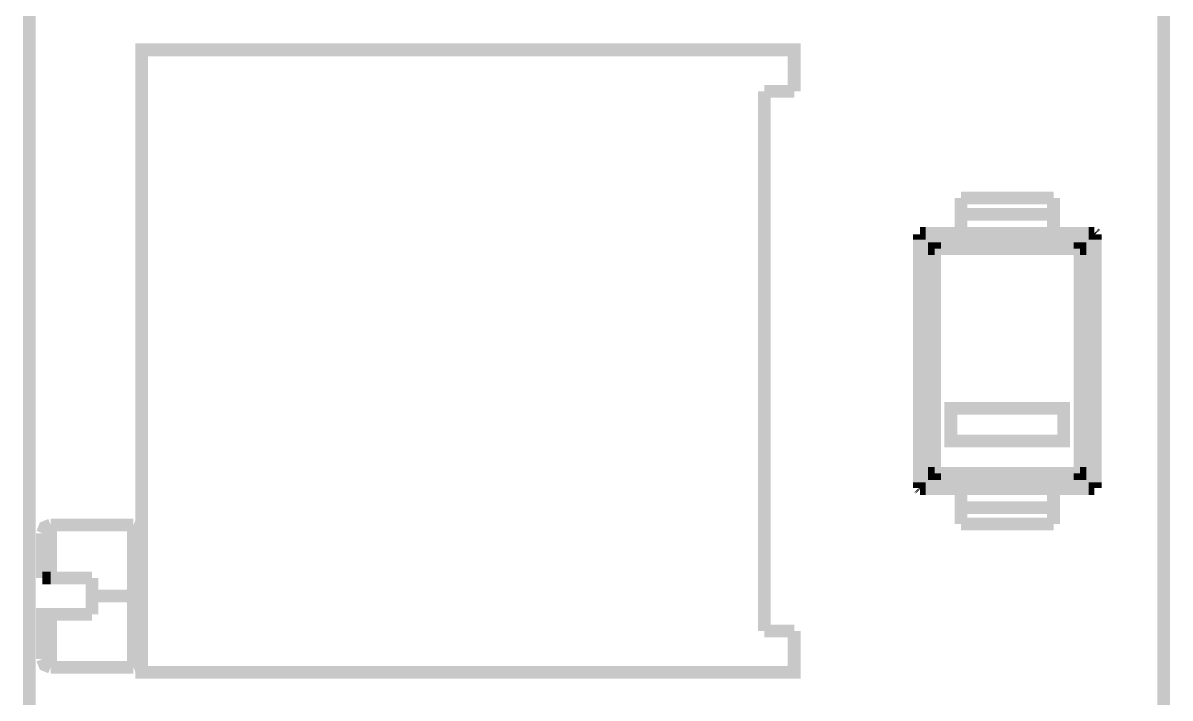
# Model space of a CAD drawing. Header units: millimetres. Extents: x 123.5 to 144.3, y 105.4 to 121.6.
# Drawn here: x 129.203 to 130.392, y 113.442 to 114.142 of the extents above; entities that cross this region are included whole.
import ezdxf

# ---------------------------------------------------------------- set-up
doc = ezdxf.new("R2010")
doc.units = ezdxf.units.MM
doc.layers.add('DESC', color=250, linetype='Continuous')

# ---------------------------------------------------------------- blocks, each defined once
blk = doc.blocks.new('mufla rampa')
at = {"const_width": 0.008}
for points in [[(146.2807440040044, 111.9969709648032), (146.2807440040044, 113.4300419648032)], [(146.2807440040044, 111.9969709648032), (146.2807440040044, 113.4300419648032)], [(146.2807440040044, 111.9969709648032), (146.2807440040044, 113.4300419648032)], [(146.9931840040044, 113.4300419648032), (146.9931840040044, 111.9969709648032)], [(146.9931840040044, 113.4300419648032), (146.9931840040044, 111.9969709648032)], [(146.9931840040044, 113.4300419648032), (146.9931840040044, 111.9969709648032)], [(146.7611250040044, 112.6168839648032), (146.7611250040044, 112.6428839648032), (146.3513660040044, 112.6428839648032), (146.3513660040044, 112.2518439648032), (146.7611250040044, 112.2518439648032), (146.7611250040044, 112.2778439648032)], [(146.7611250040044, 112.6168839648032), (146.7611250040044, 112.6428839648032), (146.3513660040044, 112.6428839648032), (146.3513660040044, 112.2518439648032), (146.7611250040044, 112.2518439648032), (146.7611250040044, 112.2778439648032)], [(146.7611250040044, 112.6168839648032), (146.7611250040044, 112.6428839648032), (146.3513660040044, 112.6428839648032), (146.3513660040044, 112.2518439648032), (146.7611250040044, 112.2518439648032), (146.7611250040044, 112.2778439648032)], [(146.7611250040044, 112.6168839648032), (146.7424050040044, 112.6168839648032)], [(146.7424050040044, 112.2778439648032), (146.7424050040044, 112.6168839648032)], [(146.7611250040044, 112.6168839648032), (146.7424050040044, 112.6168839648032)], [(146.7424050040044, 112.2778439648032), (146.7424050040044, 112.6168839648032)], [(146.7611250040044, 112.6168839648032), (146.7424050040044, 112.6168839648032)], [(146.7424050040044, 112.2778439648032), (146.7424050040044, 112.6168839648032)], [(146.8658460040044, 112.5497269648032), (146.9239880040044, 112.5497269648032)], [(146.8658460040044, 112.5394899648032), (146.8658460040044, 112.5497269648032)], [(146.8658460040044, 112.5497269648032), (146.9239880040044, 112.5497269648032)], [(146.8658460040044, 112.5394899648032), (146.8658460040044, 112.5497269648032)], [(146.8658460040044, 112.5497269648032), (146.9239880040044, 112.5497269648032)], [(146.8658460040044, 112.5394899648032), (146.8658460040044, 112.5497269648032)], [(146.9239880040044, 112.5394899648032), (146.9239880040044, 112.5497269648032)], [(146.9239880040044, 112.5394899648032), (146.9239880040044, 112.5497269648032)], [(146.9239880040044, 112.5394899648032), (146.9239880040044, 112.5497269648032)], [(146.8658460040044, 112.5394899648032), (146.8658460040044, 112.5276159648032)], [(146.9239880040044, 112.5394899648032), (146.8658460040044, 112.5394899648032)], [(146.8658460040044, 112.5394899648032), (146.8658460040044, 112.5276159648032)], [(146.9239880040044, 112.5394899648032), (146.8658460040044, 112.5394899648032)], [(146.8658460040044, 112.5394899648032), (146.8658460040044, 112.5276159648032)], [(146.9239880040044, 112.5394899648032), (146.8658460040044, 112.5394899648032)], [(146.9239880040044, 112.5276159648032), (146.9239880040044, 112.5394899648032)], [(146.9239880040044, 112.5276159648032), (146.9239880040044, 112.5394899648032)], [(146.9239880040044, 112.5276159648032), (146.9239880040044, 112.5394899648032)], [(146.8396410040044, 112.5235839648032), (146.8396410040044, 112.5270449648032)], [(146.8396410040044, 112.5235839648032), (146.8396410040044, 112.5270449648032)], [(146.8396410040044, 112.5235839648032), (146.8396410040044, 112.5270449648032)], [(146.8396410040044, 112.3711449648032), (146.8396410040044, 112.5235839648032)], [(146.8396410040044, 112.5235839648032), (146.8452180040044, 112.5180079648032)], [(146.8396410040044, 112.3711449648032), (146.8396410040044, 112.5235839648032)], [(146.8396410040044, 112.5235839648032), (146.8452180040044, 112.5180079648032)], [(146.8396410040044, 112.3711449648032), (146.8396410040044, 112.5235839648032)], [(146.8396410040044, 112.5235839648032), (146.8452180040044, 112.5180079648032)], [(146.8436730040044, 112.5276159648032), (146.8402130040044, 112.5276159648032)], [(146.8436730040044, 112.5276159648032), (146.8402130040044, 112.5276159648032)], [(146.8436730040044, 112.5276159648032), (146.8402130040044, 112.5276159648032)], [(146.9461600040044, 112.5276159648032), (146.9239880040044, 112.5276159648032), (146.8658460040044, 112.5276159648032), (146.8436730040044, 112.5276159648032)], [(146.8436730040044, 112.5276159648032), (146.8492500040044, 112.5220399648032)], [(146.9461600040044, 112.5276159648032), (146.9239880040044, 112.5276159648032), (146.8658460040044, 112.5276159648032), (146.8436730040044, 112.5276159648032)], [(146.8436730040044, 112.5276159648032), (146.8492500040044, 112.5220399648032)], [(146.9461600040044, 112.5276159648032), (146.9239880040044, 112.5276159648032), (146.8658460040044, 112.5276159648032), (146.8436730040044, 112.5276159648032)], [(146.8436730040044, 112.5276159648032), (146.8492500040044, 112.5220399648032)], [(146.8492490040044, 112.5220399648032), (146.8464250040044, 112.5208329648031), (146.8452170040044, 112.5180079648032)], [(146.8492490040044, 112.5220399648032), (146.8464250040044, 112.5208329648031), (146.8452170040044, 112.5180079648032)], [(146.8492490040044, 112.5220399648032), (146.8464250040044, 112.5208329648031), (146.8452170040044, 112.5180079648032)], [(146.8492500040044, 112.5220399648032), (146.9405840040044, 112.5220399648032)], [(146.8492500040044, 112.5180079648032), (146.8492500040044, 112.5220399648032)], [(146.8492500040044, 112.5220399648032), (146.9405840040044, 112.5220399648032)], [(146.8492500040044, 112.5180079648032), (146.8492500040044, 112.5220399648032)], [(146.8492500040044, 112.5220399648032), (146.9405840040044, 112.5220399648032)], [(146.8492500040044, 112.5180079648032), (146.8492500040044, 112.5220399648032)], [(146.9405840040044, 112.5220399648032), (146.9461600040044, 112.5276159648032)], [(146.9405840040044, 112.5220399648032), (146.9461600040044, 112.5276159648032)], [(146.9405840040044, 112.5220399648032), (146.9461600040044, 112.5276159648032)], [(146.9405840040044, 112.5220399648032), (146.9405840040044, 112.5180079648032)], [(146.9405840040044, 112.5220399648032), (146.9434090040044, 112.5208329648031), (146.9446170040044, 112.5180079648032)], [(146.9405840040044, 112.5220399648032), (146.9405840040044, 112.5180079648032)], [(146.9405840040044, 112.5220399648032), (146.9434090040044, 112.5208329648031), (146.9446170040044, 112.5180079648032)], [(146.9405840040044, 112.5220399648032), (146.9405840040044, 112.5180079648032)], [(146.9405840040044, 112.5220399648032), (146.9434090040044, 112.5208329648031), (146.9446170040044, 112.5180079648032)], [(146.9501920040044, 112.5235839648032), (146.9446160040044, 112.5180079648032)], [(146.9501920040044, 112.5235839648032), (146.9446160040044, 112.5180079648032)], [(146.9501920040044, 112.5235839648032), (146.9446160040044, 112.5180079648032)], [(146.9496210040044, 112.5276159648032), (146.9461600040044, 112.5276159648032)], [(146.9496210040044, 112.5276159648032), (146.9461600040044, 112.5276159648032)], [(146.9496210040044, 112.5276159648032), (146.9461600040044, 112.5276159648032)], [(146.9499210040044, 112.5273449648031), (146.9496210040044, 112.5276159648032)], [(146.9499210040044, 112.5273449648031), (146.9496210040044, 112.5276159648032)], [(146.9499210040044, 112.5273449648031), (146.9496210040044, 112.5276159648032)], [(146.9499210040044, 112.5273449648031), (146.9501920040044, 112.5270449648032)], [(146.9499210040044, 112.5273449648031), (146.9501920040044, 112.5270449648032)], [(146.9499210040044, 112.5273449648031), (146.9501920040044, 112.5270449648032)], [(146.9501920040044, 112.5270449648032), (146.9501920040044, 112.5235839648032)], [(146.9501920040044, 112.5270449648032), (146.9501920040044, 112.5235839648032)], [(146.9501920040044, 112.5270449648032), (146.9501920040044, 112.5235839648032)], [(146.9501920040044, 112.3711449648032), (146.9501920040044, 112.5235839648032)], [(146.9501920040044, 112.3711449648032), (146.9501920040044, 112.5235839648032)], [(146.9501920040044, 112.3711449648032), (146.9501920040044, 112.5235839648032)], [(146.8452180040044, 112.5180079648032), (146.8492500040044, 112.5180079648032)], [(146.8452180040044, 112.3767209648032), (146.8452180040044, 112.5180079648032)], [(146.8452180040044, 112.5180079648032), (146.8492500040044, 112.5180079648032)], [(146.8452180040044, 112.3767209648032), (146.8452180040044, 112.5180079648032)], [(146.8452180040044, 112.5180079648032), (146.8492500040044, 112.5180079648032)], [(146.8452180040044, 112.3767209648032), (146.8452180040044, 112.5180079648032)], [(146.8492500040044, 112.5180079648032), (146.8492500040044, 112.3767209648032)], [(146.9405840040044, 112.3767209648032), (146.9405840040044, 112.5180079648032), (146.8492500040044, 112.5180079648032)], [(146.8492500040044, 112.5180079648032), (146.8492500040044, 112.3767209648032)], [(146.9405840040044, 112.3767209648032), (146.9405840040044, 112.5180079648032), (146.8492500040044, 112.5180079648032)], [(146.8492500040044, 112.5180079648032), (146.8492500040044, 112.3767209648032)], [(146.9405840040044, 112.3767209648032), (146.9405840040044, 112.5180079648032), (146.8492500040044, 112.5180079648032)], [(146.9405840040044, 112.5180079648032), (146.9446160040044, 112.5180079648032)], [(146.9405840040044, 112.5180079648032), (146.9446160040044, 112.5180079648032)], [(146.9405840040044, 112.5180079648032), (146.9446160040044, 112.5180079648032)], [(146.9446160040044, 112.5180079648032), (146.9446160040044, 112.3767209648032)], [(146.9446160040044, 112.5180079648032), (146.9446160040044, 112.3767209648032)], [(146.9446160040044, 112.5180079648032), (146.9446160040044, 112.3767209648032)], [(146.8594860040044, 112.3971939648032), (146.8594860040044, 112.4176659648031), (146.9303480040044, 112.4176659648031), (146.9303480040044, 112.3971939648032), (146.8594860040044, 112.3971939648032)], [(146.8594860040044, 112.3971939648032), (146.8594860040044, 112.4176659648031), (146.9303480040044, 112.4176659648031), (146.9303480040044, 112.3971939648032), (146.8594860040044, 112.3971939648032)], [(146.8594860040044, 112.3971939648032), (146.8594860040044, 112.4176659648031), (146.9303480040044, 112.4176659648031), (146.9303480040044, 112.3971939648032), (146.8594860040044, 112.3971939648032)], [(146.8452180040044, 112.3767209648032), (146.8396410040044, 112.3711449648032)], [(146.8452180040044, 112.3767209648032), (146.8396410040044, 112.3711449648032)], [(146.8452180040044, 112.3767209648032), (146.8396410040044, 112.3711449648032)], [(146.8396410040044, 112.3676839648031), (146.8396410040044, 112.3711449648032)], [(146.8396410040044, 112.3676839648031), (146.8396410040044, 112.3711449648032)], [(146.8396410040044, 112.3676839648031), (146.8396410040044, 112.3711449648032)], [(146.8436730040044, 112.3671119648032), (146.8492500040044, 112.3726889648032)], [(146.8436730040044, 112.3671119648032), (146.8492500040044, 112.3726889648032)], [(146.8436730040044, 112.3671119648032), (146.8492500040044, 112.3726889648032)], [(146.8492490040044, 112.3726879648031), (146.8464250040044, 112.3738949648032), (146.8452170040044, 112.3767209648032)], [(146.8492490040044, 112.3726879648031), (146.8464250040044, 112.3738949648032), (146.8452170040044, 112.3767209648032)], [(146.8492490040044, 112.3726879648031), (146.8464250040044, 112.3738949648032), (146.8452170040044, 112.3767209648032)], [(146.8492500040044, 112.3767209648032), (146.8452180040044, 112.3767209648032)], [(146.8492500040044, 112.3767209648032), (146.8452180040044, 112.3767209648032)], [(146.8492500040044, 112.3767209648032), (146.8452180040044, 112.3767209648032)], [(146.8492500040044, 112.3767209648032), (146.9405840040044, 112.3767209648032)], [(146.8492500040044, 112.3726889648032), (146.8492500040044, 112.3767209648032)], [(146.8492500040044, 112.3767209648032), (146.9405840040044, 112.3767209648032)], [(146.8492500040044, 112.3726889648032), (146.8492500040044, 112.3767209648032)], [(146.8492500040044, 112.3767209648032), (146.9405840040044, 112.3767209648032)], [(146.8492500040044, 112.3726889648032), (146.8492500040044, 112.3767209648032)], [(146.9405840040044, 112.3726889648032), (146.8492500040044, 112.3726889648032)], [(146.9405840040044, 112.3726889648032), (146.8492500040044, 112.3726889648032)], [(146.9405840040044, 112.3726889648032), (146.8492500040044, 112.3726889648032)], [(146.9405840040044, 112.3767209648032), (146.9405840040044, 112.3726889648032)], [(146.9446160040044, 112.3767209648032), (146.9405840040044, 112.3767209648032)], [(146.9405840040044, 112.3726879648031), (146.9434090040044, 112.3738949648032), (146.9446170040044, 112.3767209648032)], [(146.9405840040044, 112.3767209648032), (146.9405840040044, 112.3726889648032)], [(146.9446160040044, 112.3767209648032), (146.9405840040044, 112.3767209648032)], [(146.9405840040044, 112.3726879648031), (146.9434090040044, 112.3738949648032), (146.9446170040044, 112.3767209648032)], [(146.9405840040044, 112.3767209648032), (146.9405840040044, 112.3726889648032)], [(146.9446160040044, 112.3767209648032), (146.9405840040044, 112.3767209648032)], [(146.9405840040044, 112.3726879648031), (146.9434090040044, 112.3738949648032), (146.9446170040044, 112.3767209648032)], [(146.9405840040044, 112.3726889648032), (146.9461600040044, 112.3671119648032)], [(146.9405840040044, 112.3726889648032), (146.9461600040044, 112.3671119648032)], [(146.9405840040044, 112.3726889648032), (146.9461600040044, 112.3671119648032)], [(146.9446160040044, 112.3767209648032), (146.9501920040044, 112.3711449648032)], [(146.9446160040044, 112.3767209648032), (146.9501920040044, 112.3711449648032)], [(146.9446160040044, 112.3767209648032), (146.9501920040044, 112.3711449648032)], [(146.9501920040044, 112.3711449648032), (146.9501920040044, 112.3676839648031)], [(146.9501920040044, 112.3711449648032), (146.9501920040044, 112.3676839648031)], [(146.9501920040044, 112.3711449648032), (146.9501920040044, 112.3676839648031)], [(146.8399130040044, 112.3673839648032), (146.8396420040044, 112.3676839648031)], [(146.8399130040044, 112.3673839648032), (146.8396420040044, 112.3676839648031)], [(146.8399130040044, 112.3673839648032), (146.8396420040044, 112.3676839648031)], [(146.8399130040044, 112.3673839648032), (146.8402130040044, 112.3671119648032)], [(146.8399130040044, 112.3673839648032), (146.8402130040044, 112.3671119648032)], [(146.8399130040044, 112.3673839648032), (146.8402130040044, 112.3671119648032)], [(146.8436730040044, 112.3671119648032), (146.8402130040044, 112.3671119648032)], [(146.8436730040044, 112.3671119648032), (146.8402130040044, 112.3671119648032)], [(146.8436730040044, 112.3671119648032), (146.8402130040044, 112.3671119648032)], [(146.8658460040044, 112.3671119648032), (146.8436730040044, 112.3671119648032)], [(146.8658460040044, 112.3671119648032), (146.8436730040044, 112.3671119648032)], [(146.8658460040044, 112.3671119648032), (146.8436730040044, 112.3671119648032)], [(146.9239880040044, 112.3671119648032), (146.8658460040044, 112.3671119648032)], [(146.8658460040044, 112.3671119648032), (146.8658460040044, 112.3552379648032)], [(146.9239880040044, 112.3671119648032), (146.8658460040044, 112.3671119648032)], [(146.8658460040044, 112.3671119648032), (146.8658460040044, 112.3552379648032)], [(146.9239880040044, 112.3671119648032), (146.8658460040044, 112.3671119648032)], [(146.8658460040044, 112.3671119648032), (146.8658460040044, 112.3552379648032)], [(146.9461600040044, 112.3671119648032), (146.9239880040044, 112.3671119648032)], [(146.9239880040044, 112.3552379648032), (146.9239880040044, 112.3671119648032)], [(146.9461600040044, 112.3671119648032), (146.9239880040044, 112.3671119648032)], [(146.9239880040044, 112.3552379648032), (146.9239880040044, 112.3671119648032)], [(146.9461600040044, 112.3671119648032), (146.9239880040044, 112.3671119648032)], [(146.9239880040044, 112.3552379648032), (146.9239880040044, 112.3671119648032)], [(146.9496210040044, 112.3671119648032), (146.9461600040044, 112.3671119648032)], [(146.9496210040044, 112.3671119648032), (146.9461600040044, 112.3671119648032)], [(146.9496210040044, 112.3671119648032), (146.9461600040044, 112.3671119648032)], [(146.8658460040044, 112.3450019648032), (146.8658460040044, 112.3552379648032)], [(146.8658460040044, 112.3552379648032), (146.9239880040044, 112.3552379648032)], [(146.8658460040044, 112.3450019648032), (146.8658460040044, 112.3552379648032)], [(146.8658460040044, 112.3552379648032), (146.9239880040044, 112.3552379648032)], [(146.8658460040044, 112.3450019648032), (146.8658460040044, 112.3552379648032)], [(146.8658460040044, 112.3552379648032), (146.9239880040044, 112.3552379648032)], [(146.9239880040044, 112.3552379648032), (146.9239880040044, 112.3450019648032)], [(146.9239880040044, 112.3552379648032), (146.9239880040044, 112.3450019648032)], [(146.9239880040044, 112.3552379648032), (146.9239880040044, 112.3450019648032)], [(146.2941660040044, 112.3444049648032), (146.2904690040044, 112.3429009648031), (146.2889660040044, 112.3392049648032)], [(146.2941660040044, 112.3444049648032), (146.2904690040044, 112.3429009648031), (146.2889660040044, 112.3392049648032)], [(146.2941660040044, 112.3444049648032), (146.2904690040044, 112.3429009648031), (146.2889660040044, 112.3392049648032)], [(146.2941660040044, 112.3444049648032), (146.3461660040044, 112.3444049648032)], [(146.2941660040044, 112.3111249648032), (146.2941660040044, 112.3444049648032)], [(146.2941660040044, 112.3444049648032), (146.3461660040044, 112.3444049648032)], [(146.2941660040044, 112.3111249648032), (146.2941660040044, 112.3444049648032)], [(146.2941660040044, 112.3444049648032), (146.3461660040044, 112.3444049648032)], [(146.2941660040044, 112.3111249648032), (146.2941660040044, 112.3444049648032)], [(146.3201660040044, 112.2996839648032), (146.3461660040044, 112.2996839648032), (146.3461660040044, 112.3444049648032)], [(146.3201660040044, 112.2996839648032), (146.3461660040044, 112.2996839648032), (146.3461660040044, 112.3444049648032)], [(146.3201660040044, 112.2996839648032), (146.3461660040044, 112.2996839648032), (146.3461660040044, 112.3444049648032)], [(146.3461660040044, 112.3444049648032), (146.3498620040044, 112.3429009648031), (146.3513660040044, 112.3392049648032)], [(146.3461660040044, 112.3444049648032), (146.3498620040044, 112.3429009648031), (146.3513660040044, 112.3392049648032)], [(146.3461660040044, 112.3444049648032), (146.3498620040044, 112.3429009648031), (146.3513660040044, 112.3392049648032)], [(146.9239880040044, 112.3450019648032), (146.8658460040044, 112.3450019648032)], [(146.9239880040044, 112.3450019648032), (146.8658460040044, 112.3450019648032)], [(146.9239880040044, 112.3450019648032), (146.8658460040044, 112.3450019648032)], [(146.2889660040044, 112.3111249648032), (146.2889660040044, 112.3392049648032)], [(146.2889660040044, 112.3111249648032), (146.2889660040044, 112.3392049648032)], [(146.2889660040044, 112.3111249648032), (146.2889660040044, 112.3392049648032)], [(146.2889660040044, 112.3111249648032), (146.2941660040044, 112.3111249648032)], [(146.2889660040044, 112.3111249648032), (146.2941660040044, 112.3111249648032)], [(146.2889660040044, 112.3111249648032), (146.2941660040044, 112.3111249648032)], [(146.2941660040044, 112.3111249648032), (146.3201660040044, 112.3111249648032)], [(146.2941660040044, 112.3111249648032), (146.3201660040044, 112.3111249648032)], [(146.2941660040044, 112.3111249648032), (146.3201660040044, 112.3111249648032)], [(146.3201660040044, 112.2996839648032), (146.3201660040044, 112.3111249648032)], [(146.3201660040044, 112.2996839648032), (146.3201660040044, 112.3111249648032)], [(146.3201660040044, 112.2996839648032), (146.3201660040044, 112.3111249648032)], [(146.3201660040044, 112.2882439648032), (146.3201660040044, 112.2996839648032)], [(146.3201660040044, 112.2882439648032), (146.3201660040044, 112.2996839648032)], [(146.3201660040044, 112.2882439648032), (146.3201660040044, 112.2996839648032)], [(146.3461660040044, 112.2549639648032), (146.3461660040044, 112.2996839648032), (146.3513660040044, 112.2996839648032)], [(146.3461660040044, 112.2549639648032), (146.3461660040044, 112.2996839648032), (146.3513660040044, 112.2996839648032)], [(146.3461660040044, 112.2549639648032), (146.3461660040044, 112.2996839648032), (146.3513660040044, 112.2996839648032)], [(146.2889660040044, 112.2601639648032), (146.2889660040044, 112.2882439648032), (146.2941660040044, 112.2882439648032)], [(146.2889660040044, 112.2601639648032), (146.2889660040044, 112.2882439648032), (146.2941660040044, 112.2882439648032)], [(146.2889660040044, 112.2601639648032), (146.2889660040044, 112.2882439648032), (146.2941660040044, 112.2882439648032)], [(146.2941660040044, 112.2882439648032), (146.3201660040044, 112.2882439648032)], [(146.2941660040044, 112.2882439648032), (146.2941660040044, 112.2549639648032)], [(146.2941660040044, 112.2882439648032), (146.3201660040044, 112.2882439648032)], [(146.2941660040044, 112.2882439648032), (146.2941660040044, 112.2549639648032)], [(146.2941660040044, 112.2882439648032), (146.3201660040044, 112.2882439648032)], [(146.2941660040044, 112.2882439648032), (146.2941660040044, 112.2549639648032)], [(146.7424050040044, 112.2778439648032), (146.7611250040044, 112.2778439648032)], [(146.7424050040044, 112.2778439648032), (146.7611250040044, 112.2778439648032)], [(146.7424050040044, 112.2778439648032), (146.7611250040044, 112.2778439648032)], [(146.2941660040044, 112.2549639648032), (146.2904690040044, 112.2564679648032), (146.2889660040044, 112.2601639648032)], [(146.2941660040044, 112.2549639648032), (146.2904690040044, 112.2564679648032), (146.2889660040044, 112.2601639648032)], [(146.2941660040044, 112.2549639648032), (146.2904690040044, 112.2564679648032), (146.2889660040044, 112.2601639648032)], [(146.3461660040044, 112.2549639648032), (146.2941660040044, 112.2549639648032)], [(146.3461660040044, 112.2549639648032), (146.2941660040044, 112.2549639648032)], [(146.3461660040044, 112.2549639648032), (146.2941660040044, 112.2549639648032)], [(146.3461660040044, 112.2549639648032), (146.3498620040044, 112.2564679648032), (146.3513660040044, 112.2601639648032)], [(146.3461660040044, 112.2549639648032), (146.3498620040044, 112.2564679648032), (146.3513660040044, 112.2601639648032)], [(146.3461660040044, 112.2549639648032), (146.3498620040044, 112.2564679648032), (146.3513660040044, 112.2601639648032)]]:
    blk.add_lwpolyline(points, dxfattribs=at)

msp = doc.modelspace()

# ---------------------------------------------------------------- block references
at = {"layer": 'DESC', "xscale": 1.65, "yscale": 1.65, "zscale": 1.65}
msp.add_blockref('mufla rampa', (-112.1538402574741, -71.7467276341807), dxfattribs=at)

doc.saveas('drawing.dxf')
